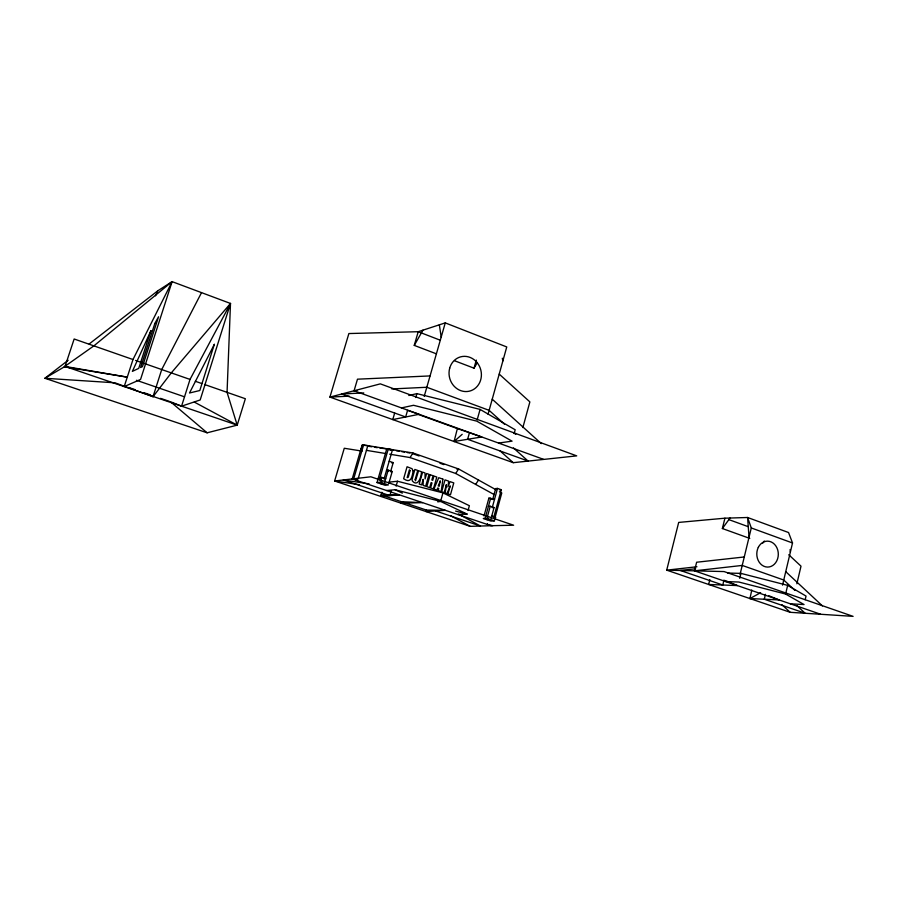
<?xml version="1.0" encoding="UTF-8"?>
<svg xmlns="http://www.w3.org/2000/svg" width="898" height="898" viewBox="0 0 898 898"><rect width="100%" height="100%" fill="white"/><g stroke="black" fill="none" stroke-linecap="round" stroke-linejoin="round"><path stroke-width="1.35" d="M89.194 343.956L157.846 290.761L172.09 281.635L230.494 303.457L227.059 392.359L237.207 425.136L207.135 432.802L44.9 378.271L68.158 360.255M768.767 595.688L779.049 599.931L749.942 598.562L751.783 590.031M805.192 599.707L806.034 596.07L787.658 585.361L740.929 573.384L727.762 573.047M796.863 583.801L801.005 566.155L788.747 554.74M782.551 585.137L792.519 542.976L788.556 532.536L747.585 517.495L724.922 518.191L678.686 522.423L666.709 570.151L790.173 612.301L853.1 616.365L724.069 571.566L666.709 570.151L696.949 566.761M790.319 603.804L804.058 604.556L785.615 594.038L787.658 585.361M765.444 594.319L764.277 599.235L805.113 613.233L797.076 605.78M740.031 574.495L751.289 527.957L747.585 517.495L749.033 537.262M739.739 578.323L740.929 573.384M724.001 580.041L722.789 585.013L680.403 570.488L695.681 568.76M709.847 579.569L708.645 584.463L737.348 585.575L725.214 580.546M749.763 538.407L722.374 528.529L724.922 518.191M820.503 614.198L694.513 570.836L696.635 562.238L744.262 556.973M457.374 428.582L481.732 436.967L454.074 441.513L457.374 428.582L418.547 414.528M426.404 510.075L426.022 511.557L445.363 510.322L426.404 510.075L381.111 494.899L388.834 494.877M487.311 516.99L490.252 506.27L494.068 507.572L491.094 518.404M487.109 519.774L487.805 517.226M487.513 523.792L487.333 524.466L492.845 525.667L470.204 526.34L334.628 480.98L344.271 448.259L362.13 451.11M494.91 519.695L495.584 517.248L493.743 517.327L501.297 489.724L497.514 488.411L492.227 507.673L494.068 507.572M514.15 433.566L515.183 429.772L480.082 409.409L416.874 393.627L408.792 395.513M494.63 519.134L501.78 492.991L499.434 491.677M522.861 427.56L529.876 401.889L499.243 374.129M484 515.935L488.894 498.143L494.517 499.333L492.688 499.456L495.674 488.557L497.514 488.411M485.111 518.404L490.712 498.02M488.063 414.203L506.753 346.954L445.262 322.887L418.221 331.71L348.873 333.551L329.925 397.107L513.263 462.683L576.718 455.87L380.325 383.861L329.925 397.107L349.243 396.141M468.049 510.491L469.373 505.72L442.972 492.879L397.5 481.249L388.969 482.136M469.452 432.746L467.622 439.29L528.046 461.022L513.454 447.934M477.164 419.849L480.082 409.409M454.534 360.749L474.021 368.18L476.288 360.087M442.972 492.879L440.581 501.421L437.764 501.859M391.191 491.127L389.9 495.629L343.283 479.981L369.145 483.887M396.108 486.11L397.5 481.249M424.204 396.377L445.262 322.887M380.561 480.991L381.616 477.354L385.68 478.735L384.063 478.915L392.404 450.021L388.374 448.618L386.757 448.865L377.014 482.54L385.107 485.279L388.34 484.954L380.213 482.204L377.014 482.54M381.066 483.91L381.83 481.272M381.875 492.25L380.685 496.381L399.408 494.843L390.125 494.877M384.288 483.584L388.161 470.137L392.213 471.517L388.733 483.618M389.171 461.235L393.201 462.627L390.574 471.719L392.213 471.517M415.763 397.522L416.874 393.627M394.66 413.08L392.774 419.579L419.074 414.292L407.569 410.352L405.66 416.986L341.745 393.998L363.757 392.92M436.349 353.812L414.259 345.393L418.221 331.71L440.245 340.207M379.315 479.959L388.374 448.618M359.526 484.718L334.628 480.98L370.874 476.793L513.622 525.218L491.049 525.712L352.207 478.948L362.062 445.217L363.6 444.959L412.945 452.985L458.609 468.969L495.943 489.736M358.134 478.802L367.81 445.644L362.062 445.217M543.413 459.293L354.07 390.765L357.483 379.181L430.063 375.925M207.135 432.802L170.519 401.754L181.564 406.165L200.175 399.969L230.494 303.457L171.282 372.894L153.008 396.748L114.955 382.806L44.9 378.271L65.038 366.429L237.207 425.136L245.356 398.734L204.576 384.501M181.564 406.165L190.017 379.427L230.494 303.457M153.008 396.748L161.719 369.549L201.522 292.636M172.09 281.635L140.559 379.439L124.205 386.6L132.983 359.526L172.09 281.635L93.875 345.876L64.207 366.822L127.269 377.138L65.038 366.429L74.152 338.995L132.983 359.526M155.5 295.801L157.846 290.761M414.259 345.393L422.947 330.172M474.021 368.18L477.422 362.478M360.839 449.427L363.6 444.959L353.711 478.78L357.752 480.138L356.225 480.307M389.698 454.197L410.072 457.565L412.945 452.985M410.072 457.565L455.679 473.459L458.609 468.969L456.88 469.171M475.626 484.404L478.544 480.06M722.374 528.529L730.018 518.034M762.795 543.099L764.333 541.045M454.074 441.513L462.178 434.318M749.942 598.562L760.662 592.68M401.44 407.916L413.529 405.29L476.804 421.151L512.062 441.154L498.558 443.062M388.452 449L380 448.136M392.404 450.021L390.776 450.268L386.757 448.865M391.573 462.84L393.201 462.627M388.161 470.137L386.544 470.328L388.565 471.023M694.513 570.836L742.219 565.426L783.752 580.018L794.988 590.457M381.616 477.354L380.011 477.534L382.032 478.219M386.555 490.521L395.064 489.747L440.581 501.421L467.061 514.071L457.778 514.509M499.456 489.87L501.297 489.724M488.422 506.371L490.252 506.27M354.07 390.765L356.865 390.63M391.842 388.946L426.819 387.263L489.129 410.352L504.496 424.204M725.685 581.567L738.841 582.027L785.615 594.038M352.207 478.948L356.439 479.588M369.011 446.351L371.761 446.8M374.511 447.238L377.25 447.687M390.944 449.909L393.661 450.347M396.377 450.796L399.094 451.234M401.81 451.672L404.527 452.121M407.243 452.558L409.959 452.996M366.406 450.347L385.635 453.524M455.623 511.108L467.061 514.071M435.552 510.951L480.475 526.037L458.552 514.094M129.009 387.599L135.34 389.754M144.208 392.785L150.494 394.929M160.529 398.353L169.262 401.327M491.767 515.957L495.584 517.248M488.894 498.143L491.419 499.019M136.451 380.292L184.517 396.815M412.609 453.681L419.119 455.948M439.953 463.245L443.859 464.614M135.598 360.435L190.017 379.427M195.315 381.28L201.927 383.581M728.817 519.605L748.337 526.711M751.289 527.957L792.519 542.976M395.064 489.747L402.349 493.125M194.327 402.091L237.207 425.136M450.953 515.879L470.204 526.34M455.679 473.459L494.192 494.596M499.849 450.706L513.263 462.683M513.712 432.51L515.766 434.363M492.227 399.195L541.292 443.612M781.934 604.702L790.173 612.301M785.739 571.656L822.422 605.892M502.319 358.223L502.858 360.962M439.346 324.818L441.187 337.12M790.105 549.554L790.341 552.169M423.171 479.453L423.138 485.391L425.663 486.256L429.031 474.357L426.629 473.515L425.102 478.881L425.012 472.965L422.599 472.124L419.209 484.056L421.633 484.875L423.171 479.453M442.882 479.139L441.187 491.565L438.258 490.566L438.707 488.377L437.685 488.029L436.911 490.106L433.947 489.084L438.752 477.714L442.882 479.139M446.373 484.763L445.217 492.946L446.991 493.552L450.224 485.885L447.99 493.889L450.47 494.742L453.782 482.911L450.089 481.631L447.889 486.929L448.697 481.148L445.004 479.869L441.67 491.734L444.173 492.587L446.373 484.763M440.188 481.115L439.223 486.245L438.235 485.908L440.188 481.115M415.202 479.397L415.493 480.778L418.58 470.743L421.476 471.742C421.521 475.906 418.322 487.423 412.586 481.227A2.672 2.492 84.4 0 1 412.148 479.195L414.854 469.452L417.75 470.451L415.202 479.397M410.139 470.552L408.253 477.208L407.153 477.68L409.398 469.811L410.139 470.552M413.159 470.99C412.036 476.804 411.149 484.044 403.64 478.735L407.063 466.758L412.036 468.711L413.159 470.99M430.187 474.75L426.819 486.649L429.704 487.636L431.119 482.641L431.983 482.933L430.569 487.928L433.442 488.916L436.798 477.04L433.925 476.041L432.724 480.295L431.859 479.992L433.061 475.749L430.187 474.75M401.485 501.724L401.069 503.206L422.531 502.644L401.485 501.724M214.33 344.349L199.805 390.529L189.512 392.987L214.33 344.349M150.909 330.7L138.73 368.382L132.376 371.368L150.909 330.7M154.838 323.482L140.627 367.495L142.479 366.62L158.564 316.758L154.838 323.482M486.941 518.337L483.304 518.483L490.914 521.053L494.574 520.919L486.941 518.337M758.316 547.353A12.976 10.765 88.6 0 0 767.397 567.076A12.976 10.765 88.6 0 0 776.95 547.892A12.976 10.765 88.6 0 0 758.316 547.353M449.696 368.169A17.713 16.085 75.7 0 0 468.992 391.259A17.713 16.085 75.7 0 0 476.973 362.444A17.713 16.085 75.7 0 0 449.696 368.169"/></g></svg>
